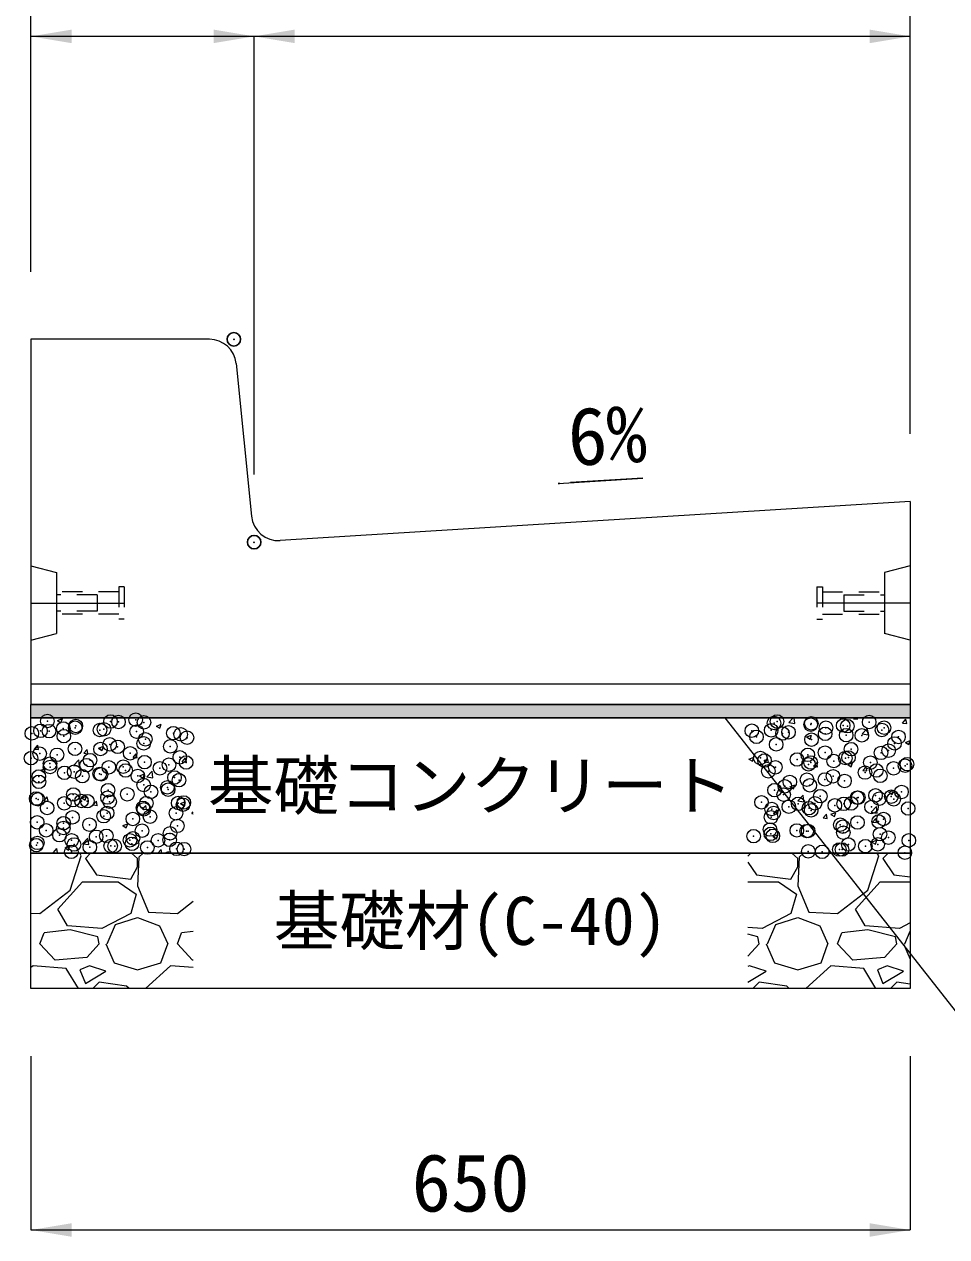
# Model space of a CAD drawing. Units: millimetres at full size. Extents: x 10958 to 33220, y 2125 to 9550.
# Drawn here: x 13003 to 13685, y 6528 to 7425 of the extents above; entities that cross this region are included whole.
import ezdxf
from ezdxf.enums import TextEntityAlignment as Align

# ---------------------------------------------------------------- set-up
doc = ezdxf.new("R2010")
doc.units = ezdxf.units.MM
doc.header["$LTSCALE"] = 20
doc.header["$PDMODE"] = 32
doc.header["$PDSIZE"] = 10
doc.linetypes.add('USER1', pattern=[1.35, 0.75, -0.6])
for name, color, linetype, lineweight in [('インサート', 3, 'USER1', 5), ('ハッチング_基礎', 150, 'Continuous', 5), ('中心線', 1, 'Continuous', 13), ('寸法線', 7, 'Continuous', 13), ('引出線', 4, 'Continuous', 13), ('本体', 2, 'Continuous', 13), ('舗装・基礎', 3, 'Continuous', 13)]:
    doc.layers.add(name, color=color, linetype=linetype, lineweight=lineweight)
for name, color, linetype in [('ハッチング_モルタル', 30, 'Continuous'), ('作業エリア', 11, 'Continuous'), ('文字', 41, 'Continuous')]:
    doc.layers.add(name, color=color, linetype=linetype)
doc.styles.add('ＭＳ ゴシック', font='')
doc.styles.get('ＭＳ ゴシック').set_extended_font_data('MS Gothic')

# ---------------------------------------------------------------- blocks, each defined once
blk = doc.blocks.new('open_arrow')
at = {"color": 0, "linetype": 'Continuous', "lineweight": -2}
blk.add_lwpolyline([(7.5, 1.25), (0, 0), (7.5, -1.25)], dxfattribs=at)
blk = doc.blocks.new('filled_arrow')
at = {"color": 0, "linetype": 'Continuous', "lineweight": -2}
blk.add_solid([(7.5, 1.25), (0, 0), (7.5, -1.25)], dxfattribs=at)

msp = doc.modelspace()

# ---------------------------------------------------------------- hatches: boundary and pattern name
at = {"layer": 'ハッチング_モルタル'}
msp.add_hatch(color=256, dxfattribs=at).paths.add_polyline_path([(13658.14, 6911.82), (13658.14, 6921.82), (13008.14, 6921.82), (13008.14, 6911.82)])

# ---------------------------------------------------------------- linework, layer by layer
at = {"layer": 'インサート'}
for p, q in [((13073.14, 7005.07), (13027.14, 7005.07)), ((13027.14, 7005.07), (13027.14, 6988.57)), ((13057.14, 7002.82), (13027.14, 7002.82)), ((13057.14, 7002.82), (13057.14, 6990.82)), ((13077.14, 7008.82), (13073.14, 7008.82)), ((13073.14, 7008.82), (13073.14, 6984.82)), ((13077.14, 7008.82), (13077.14, 6984.82)), ((13589.14, 7008.82), (13593.14, 7008.82)), ((13589.14, 7008.82), (13589.14, 6984.82)), ((13593.14, 7008.82), (13593.14, 6984.82)), ((13593.14, 7005.07), (13639.14, 7005.07)), ((13609.14, 7002.82), (13639.14, 7002.82)), ((13609.14, 7002.82), (13609.14, 6990.82)), ((13639.14, 7005.07), (13639.14, 6988.57)), ((13057.14, 6990.82), (13027.14, 6990.82)), ((13073.14, 6988.57), (13027.14, 6988.57)), ((13077.14, 6984.82), (13073.14, 6984.82)), ((13589.14, 6984.82), (13593.14, 6984.82)), ((13593.14, 6988.57), (13639.14, 6988.57)), ((13609.14, 6990.82), (13639.14, 6990.82))]:
    msp.add_line(p, q, dxfattribs=at)
at = {"layer": 'ハッチング_基礎'}
for p, q in [((13027.83, 6909.96), (13031.39, 6911.33)), ((13027.83, 6909.95), (13030.35, 6908.25)), ((13030.35, 6908.25), (13031.38, 6911.32)), ((13100.83, 6905.88), (13103.36, 6904.18)), ((13100.84, 6905.89), (13104.39, 6907.26)), ((13103.36, 6904.18), (13104.39, 6907.25)), ((13568.27, 6908.47), (13572.79, 6907.77)), ((13568.28, 6908.46), (13571.49, 6911.82)), ((13572.79, 6907.76), (13572.32, 6911.82)), ((13616.05, 6911.11), (13616.64, 6911.82)), ((13616.05, 6911.11), (13619.09, 6910.85)), ((13619.07, 6910.84), (13618.89, 6911.82)), ((13622.49, 6900.06), (13626.45, 6904.18)), ((13627.01, 6899.35), (13626.44, 6904.18)), ((13652.49, 6907.92), (13654.94, 6910.84)), ((13652.49, 6907.92), (13655.53, 6907.66)), ((13655.5, 6907.65), (13654.92, 6910.84)), ((13581.55, 6897.86), (13584.08, 6896.15)), ((13581.56, 6897.87), (13585.11, 6899.23)), ((13584.08, 6896.15), (13585.11, 6899.22)), ((13622.49, 6900.06), (13627.01, 6899.36)), ((13654.56, 6893.8), (13658.12, 6895.17)), ((13657.08, 6892.09), (13658.11, 6895.16)), ((13010.72, 6888.88), (13013.17, 6891.8)), ((13010.72, 6888.88), (13013.76, 6888.62)), ((13013.74, 6888.61), (13013.15, 6891.8)), ((13047.16, 6885.69), (13049.61, 6888.61)), ((13047.16, 6885.69), (13050.19, 6885.43)), ((13050.18, 6885.42), (13049.59, 6888.61)), ((13058.15, 6889.51), (13061.71, 6890.88)), ((13058.15, 6889.5), (13060.67, 6887.8)), ((13060.68, 6887.8), (13061.71, 6890.87)), ((13654.56, 6893.79), (13657.08, 6892.09)), ((13039.59, 6876.76), (13043.54, 6880.88)), ((13039.59, 6876.77), (13044.1, 6876.07)), ((13044.1, 6876.06), (13043.54, 6880.88)), ((13083.6, 6882.51), (13086.04, 6885.43)), ((13083.6, 6882.51), (13086.63, 6882.24)), ((13086.61, 6882.24), (13086.03, 6885.42)), ((13120.03, 6879.32), (13122.48, 6882.24)), ((13120.03, 6879.32), (13123.07, 6879.05)), ((13123.05, 6879.05), (13122.46, 6882.23)), ((13538.87, 6881.48), (13542.43, 6882.85)), ((13538.87, 6881.47), (13541.4, 6879.77)), ((13541.4, 6879.77), (13542.43, 6882.84)), ((13550.23, 6879.28), (13552.68, 6882.19)), ((13550.23, 6879.28), (13553.26, 6879.01)), ((13553.24, 6879.01), (13552.66, 6882.19)), ((13586.66, 6876.09), (13589.11, 6879.01)), ((13589.68, 6875.82), (13589.09, 6879)), ((13611.87, 6877.41), (13614.4, 6875.7)), ((13611.88, 6877.42), (13615.44, 6878.78)), ((13614.4, 6875.7), (13615.43, 6878.77)), ((13015.46, 6873.12), (13017.99, 6871.41)), ((13015.47, 6873.13), (13019.03, 6874.49)), ((13017.99, 6871.41), (13019.02, 6874.48)), ((13088.47, 6869.05), (13091, 6867.34)), ((13088.48, 6869.06), (13092.03, 6870.42)), ((13091, 6867.34), (13092.03, 6870.41)), ((13093.8, 6868.35), (13097.76, 6872.48)), ((13093.8, 6868.36), (13098.32, 6867.66)), ((13098.32, 6867.65), (13097.76, 6872.48)), ((13586.66, 6876.09), (13589.7, 6875.82)), ((13623.1, 6872.9), (13625.55, 6875.82)), ((13623.1, 6872.9), (13626.14, 6872.63)), ((13626.12, 6872.63), (13625.53, 6875.81)), ((13569.19, 6861.02), (13571.72, 6859.32)), ((13569.2, 6861.03), (13572.75, 6862.4)), ((13571.72, 6859.32), (13572.75, 6862.39)), ((13017.77, 6850.67), (13020.22, 6853.59)), ((13017.77, 6850.67), (13020.81, 6850.4)), ((13020.79, 6850.4), (13020.2, 6853.59)), ((13045.79, 6852.67), (13049.35, 6854.04)), ((13045.79, 6852.66), (13048.31, 6850.96)), ((13048.31, 6850.96), (13049.34, 6854.03)), ((13054.21, 6847.48), (13056.66, 6850.4)), ((13057.22, 6847.21), (13056.64, 6850.4)), ((13118.8, 6848.6), (13122.35, 6849.97)), ((13121.32, 6846.89), (13122.35, 6849.96)), ((13575.01, 6850.57), (13578.97, 6854.69)), ((13575.01, 6850.58), (13579.53, 6849.88)), ((13579.53, 6849.87), (13578.96, 6854.69)), ((13642.2, 6856.96), (13645.76, 6858.33)), ((13642.2, 6856.95), (13644.72, 6855.25)), ((13644.72, 6855.25), (13645.75, 6858.32)), ((13054.21, 6847.48), (13057.24, 6847.22)), ((13090.64, 6844.3), (13093.09, 6847.21)), ((13090.64, 6844.29), (13093.68, 6844.03)), ((13093.66, 6844.03), (13093.07, 6847.21)), ((13118.79, 6848.59), (13121.32, 6846.89)), ((13127.08, 6841.11), (13128.14, 6842.36)), ((13127.08, 6841.11), (13128.14, 6841.01)), ((13557.28, 6841.06), (13559.72, 6843.98)), ((13557.28, 6841.06), (13560.31, 6840.8)), ((13560.29, 6840.79), (13559.7, 6843.98)), ((13593.71, 6837.88), (13596.16, 6840.8)), ((13596.73, 6837.61), (13596.14, 6840.79)), ((13599.52, 6840.58), (13603.08, 6841.94)), ((13602.04, 6838.86), (13603.07, 6841.93)), ((13629.22, 6842.17), (13633.74, 6841.47)), ((13629.23, 6842.16), (13633.18, 6846.29)), ((13633.74, 6841.46), (13633.18, 6846.28)), ((13076.11, 6832.22), (13079.67, 6833.58)), ((13076.11, 6832.21), (13078.64, 6830.51)), ((13078.64, 6830.51), (13079.67, 6833.57)), ((13593.71, 6837.88), (13596.75, 6837.61)), ((13599.51, 6840.57), (13602.04, 6838.86)), ((13630.15, 6834.69), (13632.6, 6837.61)), ((13630.15, 6834.69), (13633.19, 6834.42)), ((13633.17, 6834.42), (13632.58, 6837.6)), ((13046.32, 6818.87), (13050.28, 6822.99)), ((13050.84, 6818.17), (13050.28, 6822.99)), ((13556.83, 6824.18), (13559.36, 6822.48)), ((13556.84, 6824.19), (13560.39, 6825.56)), ((13559.36, 6822.48), (13560.39, 6825.55)), ((13024.82, 6812.46), (13027.27, 6815.38)), ((13027.84, 6812.19), (13027.25, 6815.37)), ((13033.43, 6815.83), (13036.99, 6817.2)), ((13033.43, 6815.83), (13035.95, 6814.12)), ((13035.95, 6814.12), (13036.98, 6817.19)), ((13046.32, 6818.87), (13050.84, 6818.17)), ((13101.84, 6811.82), (13104.5, 6814.58)), ((13104.81, 6811.82), (13104.49, 6814.58)), ((13629.84, 6820.12), (13633.4, 6821.49)), ((13629.84, 6820.11), (13632.36, 6818.41)), ((13632.36, 6818.41), (13633.39, 6821.48)), ((13024.82, 6812.46), (13027.86, 6812.19)), ((13037.18, 6784.55), (13045.31, 6809.95)), ((13045.31, 6809.95), (13044.17, 6811.82)), ((13052.26, 6811.82), (13048.36, 6807.92)), ((13048.36, 6807.92), (13056.49, 6795.73)), ((13063.39, 6811.82), (13063.71, 6812.19)), ((13063.75, 6811.82), (13063.69, 6812.19)), ((13086.97, 6807.92), (13082.51, 6811.82)), ((13087.98, 6808.94), (13086.97, 6787.6)), ((13086.97, 6801.82), (13086.97, 6807.92)), ((13091.14, 6811.82), (13087.98, 6808.94)), ((13106.57, 6811.82), (13109.99, 6813.13)), ((13109.55, 6811.82), (13109.99, 6813.12)), ((13540.26, 6811.82), (13538.14, 6809.7)), ((13538.14, 6805.25), (13544.49, 6795.73)), ((13574.97, 6807.92), (13570.51, 6811.82)), ((13575.98, 6808.94), (13574.97, 6787.6)), ((13574.97, 6801.82), (13574.97, 6807.92)), ((13579.14, 6811.82), (13575.98, 6808.94)), ((13626.78, 6784.55), (13634.91, 6809.95)), ((13634.91, 6809.95), (13633.77, 6811.82)), ((13641.86, 6811.82), (13637.96, 6807.92)), ((13637.96, 6807.92), (13646.09, 6795.73)), ((13081.89, 6792.68), (13086.97, 6801.82)), ((13569.89, 6792.68), (13574.97, 6801.82)), ((13028.04, 6770.33), (13046.33, 6790.65)), ((13046.33, 6790.65), (13072.74, 6790.65)), ((13056.49, 6795.73), (13081.89, 6792.68)), ((13072.74, 6790.65), (13085.95, 6781.5)), ((13086.97, 6787.6), (13095.09, 6768.3)), ((13538.14, 6790.65), (13560.74, 6790.65)), ((13544.49, 6795.73), (13569.89, 6792.68)), ((13560.74, 6790.65), (13573.95, 6781.5)), ((13574.97, 6787.6), (13583.09, 6768.3)), ((13617.64, 6770.33), (13635.93, 6790.65)), ((13635.93, 6790.65), (13658.14, 6790.65)), ((13646.09, 6795.73), (13658.14, 6794.28)), ((13014.83, 6767.28), (13037.18, 6784.55)), ((13085.95, 6781.5), (13081.89, 6767.28)), ((13573.95, 6781.5), (13569.89, 6767.28)), ((13604.43, 6767.28), (13626.78, 6784.55)), ((13035.15, 6758.14), (13028.04, 6770.33)), ((13116.43, 6767.28), (13128.14, 6776.32)), ((13624.75, 6758.14), (13617.64, 6770.33)), ((13008.14, 6767.6), (13014.83, 6767.28)), ((13081.89, 6767.28), (13060.55, 6756.1)), ((13070.71, 6759.15), (13086.97, 6764.23)), ((13086.97, 6764.23), (13103.22, 6758.14)), ((13095.09, 6768.3), (13116.43, 6767.28)), ((13569.89, 6767.28), (13548.55, 6756.1)), ((13558.71, 6759.15), (13574.97, 6764.23)), ((13574.97, 6764.23), (13591.22, 6758.14)), ((13583.09, 6768.3), (13604.43, 6767.28)), ((13658.14, 6760.29), (13650.15, 6756.1)), ((13014.83, 6744.93), (13017.88, 6753.06)), ((13037.18, 6755.09), (13017.88, 6753.06)), ((13060.55, 6756.1), (13035.15, 6758.14)), ((13057.5, 6750.01), (13037.18, 6755.09)), ((13064.61, 6744.93), (13070.71, 6759.15)), ((13103.22, 6758.14), (13109.32, 6744.93)), ((13116.43, 6744.93), (13119.48, 6753.06)), ((13128.14, 6753.97), (13119.48, 6753.06)), ((13548.55, 6756.1), (13538.14, 6756.94)), ((13545.5, 6750.01), (13538.14, 6751.85)), ((13552.61, 6744.93), (13558.71, 6759.15)), ((13591.22, 6758.14), (13597.32, 6744.93)), ((13604.43, 6744.93), (13607.48, 6753.06)), ((13626.78, 6755.09), (13607.48, 6753.06)), ((13650.15, 6756.1), (13624.75, 6758.14)), ((13647.1, 6750.01), (13626.78, 6755.09)), ((13654.21, 6744.93), (13658.14, 6754.07)), ((13026.01, 6732.74), (13014.83, 6744.93)), ((13058.52, 6744.93), (13049.37, 6734.77)), ((13058.52, 6744.93), (13057.5, 6750.01)), ((13063.6, 6744.93), (13069.69, 6730.7)), ((13104.24, 6730.7), (13109.32, 6744.93)), ((13127.61, 6732.74), (13116.43, 6744.93)), ((13546.52, 6744.93), (13538.14, 6735.61)), ((13546.52, 6744.93), (13545.5, 6750.01)), ((13551.6, 6744.93), (13557.69, 6730.7)), ((13592.24, 6730.7), (13597.32, 6744.93)), ((13615.61, 6732.74), (13604.43, 6744.93)), ((13648.12, 6744.93), (13638.97, 6734.77)), ((13648.12, 6744.93), (13647.1, 6750.01)), ((13653.2, 6744.93), (13658.14, 6733.41)), ((13049.37, 6734.77), (13026.01, 6732.74)), ((13638.97, 6734.77), (13615.61, 6732.74)), ((13009.75, 6728.67), (13008.14, 6727.2)), ((13034.13, 6726.64), (13009.75, 6728.67)), ((13043.19, 6711.82), (13034.13, 6726.64)), ((13051.41, 6728.67), (13044.29, 6725.62)), ((13044.29, 6725.62), (13048.36, 6715.46)), ((13048.36, 6715.46), (13063.6, 6724.61)), ((13063.6, 6724.61), (13051.41, 6728.67)), ((13069.69, 6730.7), (13086.97, 6725.62)), ((13086.97, 6725.62), (13104.24, 6730.7)), ((13111.35, 6728.67), (13092.89, 6711.82)), ((13128.14, 6727.27), (13111.35, 6728.67)), ((13128.14, 6732.78), (13127.61, 6732.74)), ((13539.41, 6728.67), (13538.14, 6728.13)), ((13538.14, 6716.53), (13551.6, 6724.61)), ((13551.6, 6724.61), (13539.41, 6728.67)), ((13557.69, 6730.7), (13574.97, 6725.62)), ((13574.97, 6725.62), (13592.24, 6730.7)), ((13599.35, 6728.67), (13580.89, 6711.82)), ((13623.73, 6726.64), (13599.35, 6728.67)), ((13632.79, 6711.82), (13623.73, 6726.64)), ((13641.01, 6728.67), (13633.89, 6725.62)), ((13633.89, 6725.62), (13637.96, 6715.46)), ((13637.96, 6715.46), (13653.2, 6724.61)), ((13653.2, 6724.61), (13641.01, 6728.67)), ((13058.52, 6716.48), (13053.86, 6711.82)), ((13078.84, 6713.43), (13058.52, 6716.48)), ((13546.52, 6716.48), (13541.86, 6711.82)), ((13566.84, 6713.43), (13546.52, 6716.48)), ((13648.12, 6716.48), (13643.46, 6711.82)), ((13658.14, 6714.98), (13648.12, 6716.48)), ((13080.69, 6711.82), (13078.84, 6713.43)), ((13568.69, 6711.82), (13566.84, 6713.43))]:
    msp.add_line(p, q, dxfattribs=at)
for p in [(13020.3, 6909.56), (13066.99, 6909.19), (13072.89, 6908.87), (13085.61, 6910.54), (13091.72, 6908.58), (13557.41, 6908.07), (13559.67, 6909.19), (13584.99, 6907.84), (13627.75, 6908.81), (13008.85, 6900.44), (13015.25, 6902.36), (13021.57, 6902.11), (13032.06, 6904.02), (13040.81, 6904.64), (13041.33, 6905.94), (13059.18, 6902.87), (13062.09, 6903.49), (13086.3, 6901.73), (13113.42, 6900.58), (13118.84, 6899.67), (13541.01, 6902.39), (13555.36, 6902.75), (13563.71, 6900.38), (13568.12, 6901.25), (13584.53, 6906.92), (13595.24, 6900.1), (13595.79, 6904.6), (13608.51, 6906.28), (13610.79, 6899.1), (13611.65, 6905.78), (13622.36, 6898.95), (13637.18, 6902.91), (13638.77, 6904.63), (13032.47, 6898.41), (13066.38, 6892.28), (13072.25, 6890.51), (13091.49, 6893.04), (13092.76, 6896.09), (13111.12, 6890.8), (13123.57, 6897.26), (13544.47, 6897.85), (13559.05, 6892.27), (13585.13, 6895.85), (13646.47, 6893), (13649.48, 6897.81), (13008.21, 6882.08), (13014.63, 6885.45), (13027.45, 6884.61), (13040.72, 6889.03), (13051.87, 6880.63), (13059.53, 6888.83), (13081.5, 6885.72), (13118.23, 6882.76), (13547.31, 6882.25), (13574.43, 6881.1), (13582.43, 6884.57), (13595.15, 6886.24), (13610.18, 6882.19), (13612.51, 6882.61), (13614.39, 6888.77), (13636.56, 6886), (13642.14, 6887.7), (13022.17, 6878.06), (13022.24, 6875.55), (13040.1, 6872.12), (13049.29, 6876.91), (13065.76, 6875.37), (13076.41, 6875.77), (13078.12, 6873), (13092.14, 6879.18), (13103.52, 6874.62), (13110.2, 6877.23), (13122.92, 6878.9), (13550.35, 6880.34), (13553.26, 6872.44), (13558.43, 6875.36), (13582.89, 6877.53), (13584.52, 6878.94), (13601.54, 6879.96), (13628.66, 6878.81), (13633.1, 6872.96), (13645.82, 6874.64), (13654.31, 6876.55), (13655.78, 6877.66), (13014.02, 6868.54), (13014.08, 6864.57), (13032.88, 6871.23), (13046.16, 6868.8), (13058.88, 6870.47), (13060, 6870.09), (13087.12, 6868.94), (13114.24, 6867.8), (13117.61, 6865.85), (13569.07, 6864.53), (13581.78, 6866.2), (13595.06, 6866.38), (13601.02, 6868.74), (13609.56, 6865.28), (13624.69, 6871.46), (13635.94, 6869.09), (13039.48, 6855.21), (13065.14, 6858.46), (13079.4, 6855.41), (13091.53, 6862.27), (13096.84, 6857.19), (13109.02, 6860.49), (13109.56, 6858.87), (13557.82, 6858.45), (13564.53, 6855.14), (13565.43, 6861.29), (13583.9, 6862.03), (13591.65, 6854), (13632.46, 6854.6), (13644.09, 6853.68), (13651.7, 6857.13), (13012.06, 6852.24), (13013.4, 6851.63), (13020.15, 6845.24), (13032.8, 6848.76), (13039.18, 6851.09), (13045.52, 6850.43), (13049.77, 6850.32), (13064.76, 6852.97), (13066.3, 6849.94), (13090.91, 6845.36), (13093.42, 6848.8), (13116.99, 6848.94), (13120.54, 6847.65), (13121.2, 6849.34), (13548.13, 6849.47), (13568.42, 6846.17), (13575.24, 6848.32), (13583.28, 6845.12), (13587.66, 6848.7), (13602.36, 6847.17), (13608.94, 6848.37), (13614.46, 6848.6), (13618.77, 6852.85), (13619.74, 6852.93), (13629.48, 6846.03), (13635.32, 6852.18), (13645.89, 6851.71), (13656.6, 6844.88), (13038.86, 6838.3), (13061.94, 6839.17), (13064.52, 6841.55), (13083.48, 6837.15), (13091.57, 6844.25), (13096.19, 6838.83), (13115.43, 6841.36), (13555.21, 6838.43), (13555.7, 6844.49), (13557.2, 6841.54), (13584.84, 6843.51), (13638.33, 6837.1), (13012.78, 6834.72), (13019.44, 6828.72), (13032.15, 6830.4), (13032.32, 6834.08), (13051.39, 6832.93), (13090.29, 6828.45), (13116.37, 6832.02), (13554.43, 6829.32), (13574.29, 6828.67), (13581.54, 6828.18), (13582.66, 6828.21), (13606.38, 6832.89), (13608.32, 6831.46), (13608.66, 6827.03), (13619.09, 6834.56), (13634.71, 6835.27), (13012.16, 6817.81), (13012.88, 6819.45), (13029.29, 6825.13), (13038.25, 6821.39), (13040, 6818.31), (13056.41, 6823.99), (13063.91, 6824.64), (13081.35, 6821.39), (13082.83, 6818.79), (13083.53, 6822.84), (13102.07, 6821.33), (13110.64, 6821.69), (13110.97, 6826.47), (13542.34, 6824.46), (13555.05, 6826.13), (13556.58, 6824.63), (13612.36, 6818.29), (13634.09, 6818.36), (13635.78, 6825.88), (13641.99, 6823.37), (13657.05, 6821.28), (13038.03, 6812.89), (13051.72, 6816.3), (13067.12, 6817.16), (13070.11, 6817.12), (13094.24, 6816.02), (13115.75, 6815.11), (13121.35, 6814.87), (13582.74, 6813.2), (13593.01, 6812.85), (13605.73, 6814.53), (13607.7, 6814.55), (13624.97, 6817.06), (13654.16, 6812.22)]:
    msp.add_point(p, dxfattribs=at)
at = {"layer": '中心線'}
for p, q in [((13008.14, 6996.82), (13077.14, 6996.82)), ((13658.14, 6996.82), (13589.14, 6996.82))]:
    msp.add_line(p, q, dxfattribs=at)
at = {"layer": '作業エリア'}
for p in [(13158.14, 7191.82), (13173.14, 7041.82)]:
    msp.add_point(p, dxfattribs=at)
at = {"layer": '寸法線'}
for p, q in [((13008.14, 7241.82), (13008.14, 7520.81)), ((13658.14, 7121.82), (13658.14, 7520.81)), ((13173.14, 7415.81), (13008.14, 7415.81)), ((13008.14, 7241.82), (13008.14, 7415.81)), ((13658.14, 7415.81), (13173.14, 7415.81)), ((13173.14, 7091.82), (13173.14, 7415.81)), ((13173.14, 7091.82), (13173.14, 7415.81)), ((13658.14, 7121.82), (13658.14, 7415.81)), ((13008.14, 6661.82), (13008.14, 6533.23)), ((13658.14, 6661.82), (13658.14, 6533.23)), ((13008.14, 6533.23), (13658.14, 6533.23))]:
    msp.add_line(p, q, dxfattribs=at)
at = {"layer": '引出線'}
for points in [[(13397.79, 7085.3), (13460.36, 7089.17), (13407.01, 7085.87)], [(13520.97, 6911.82), (13728.46, 6648.03), (14185.87, 6648.03)]]:
    msp.add_lwpolyline(points, dxfattribs=at)
at = {"layer": '本体'}
for p, q in [((13008.14, 7191.82), (13008.14, 6921.82)), ((13140.04, 7191.82), (13008.14, 7191.82)), ((13159.94, 7173.81), (13171.22, 7060.98)), ((13658.14, 7071.82), (13192.35, 7043)), ((13658.14, 7071.82), (13658.14, 6921.82)), ((13658.14, 6921.82), (13008.14, 6921.82))]:
    msp.add_line(p, q, dxfattribs=at)
at = {"layer": '本体', "lineweight": 9}
for p, q in [((13008.14, 7024.32), (13027.14, 7019.32)), ((13658.14, 7024.32), (13639.14, 7019.32)), ((13027.14, 7019.32), (13027.14, 6974.32)), ((13639.14, 7019.32), (13639.14, 6974.32)), ((13008.14, 6969.32), (13027.14, 6974.32)), ((13658.14, 6969.32), (13639.14, 6974.32))]:
    msp.add_line(p, q, dxfattribs=at)
at = {"layer": '本体', "lineweight": 5}
msp.add_line((13658.14, 6936.82), (13008.14, 6936.82), dxfattribs=at)
at = {"layer": '本体'}
for centre, start, end in [((13140.04, 7171.82), 5.71059, 90), ((13191.12, 7062.97), 185.71059, 273.53956)]:
    msp.add_arc(centre, 20, start, end, dxfattribs=at)
at = {"layer": '舗装・基礎'}
for points in [[(13008.14, 6921.82), (13658.14, 6921.82), (13658.14, 6911.82), (13008.14, 6911.82)], [(13008.14, 6911.82), (13658.14, 6911.82), (13658.14, 6811.82), (13008.14, 6811.82)], [(13008.14, 6811.82), (13658.14, 6811.82), (13658.14, 6711.82), (13008.14, 6711.82)]]:
    msp.add_lwpolyline(points, close=True, dxfattribs=at)

# ---------------------------------------------------------------- block references
at = {"layer": '寸法線', "xscale": 4, "yscale": 4}
for p in [(13008.14, 7415.81), (13173.14, 7415.81), (13008.14, 6533.23)]:
    msp.add_blockref('filled_arrow', p, dxfattribs=at)
at = {"layer": '寸法線', "xscale": 4, "yscale": 4, "rotation": 180}
for p in [(13173.14, 7415.81), (13658.14, 7415.81), (13658.14, 6533.23)]:
    msp.add_blockref('filled_arrow', p, dxfattribs=at)
at = {"layer": '引出線', "xscale": 0.133, "yscale": 0.133}
for name, p, rotation in [('open_arrow', (13397.79, 7085.3), 3.5), ('filled_arrow', (13520.97, 6911.82), 308.2)]:
    msp.add_blockref(name, p, dxfattribs=dict(at, rotation=rotation))

# ---------------------------------------------------------------- texts
at = {"layer": '寸法線', "style": 'ＭＳ ゴシック'}
msp.add_text('650', height=42.72, dxfattribs=at).set_placement((13333.14, 6568.23), align=Align.MIDDLE_CENTER)
at = {"layer": '引出線', "style": 'ＭＳ ゴシック'}
msp.add_text('6%', height=42.72, rotation=3.54, dxfattribs=at).set_placement((13403.62, 7140.68), align=Align.TOP_LEFT)
at = {"layer": '文字', "style": 'ＭＳ ゴシック'}
for s, p in [('基礎コンクリート', (13333.14, 6861.82)), ('基礎材(C-40)', (13333.14, 6761.82))]:
    msp.add_text(s, height=35.6, dxfattribs=at).set_placement(p, align=Align.MIDDLE_CENTER)

doc.saveas('drawing.dxf')
